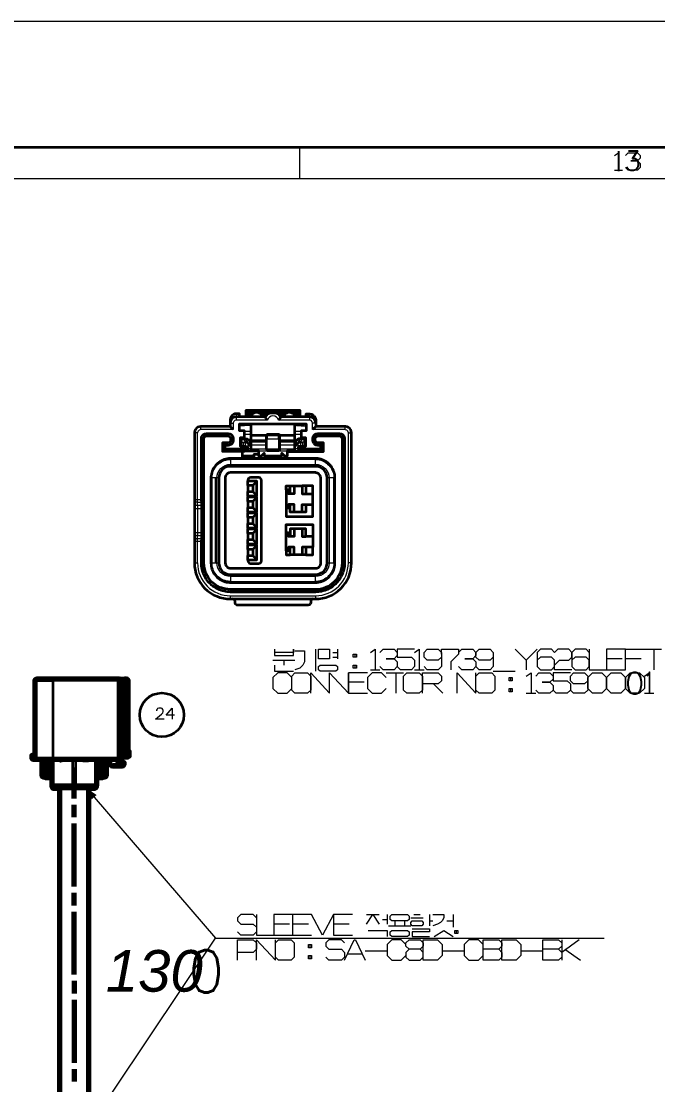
# Model space of a CAD drawing. Extents: x 0 to 174, y 0 to 33.
# Drawn here: x 46.29 to 50.27, y 26.46 to 33.11 of the extents above; entities that cross this region are included whole.
import ezdxf
from ezdxf.enums import TextEntityAlignment as Align

# ---------------------------------------------------------------- set-up
doc = ezdxf.new("R2010")
doc.units = 0
doc.layers.add('PDF2_문자', color=7, linetype='Continuous')
doc.layers.add('PDF2_솔리드 채우기', color=7, linetype='Continuous')
doc.layers.add('PDF2_형상', color=157, linetype='Continuous', true_color=0x405f80)
doc.layers.add('YOLO_TEXT', color=3, linetype='Continuous', true_color=0x008230)
doc.styles.add('OCR_LATIN', font='txt.shx')
doc.styles.add('PDF LucidaHandwriting Italic', font='ariali.ttf')

msp = doc.modelspace()

# ---------------------------------------------------------------- hatches: boundary and pattern name
at = {"layer": 'PDF2_솔리드 채우기', "transparency": 33554559}
msp.add_hatch(color=256, dxfattribs=at).paths.add_polyline_path([(46.7614, 28.2687), (46.6964, 28.3131), (46.7306, 28.2422), (46.7614, 28.2687), (46.7614, 28.2687), (46.7614, 28.2687)])

# ---------------------------------------------------------------- linework, layer by layer
at = {"layer": 'PDF2_형상', "color": 7, "lineweight": 13}
for points in [[(0, 0), (0, 33.1103), (173.6221, 33.1103), (173.6221, 0)], [(0.9843, 0.9843), (0.9843, 32.126), (172.6378, 32.126), (172.6378, 0.9843)], [(47.6782, 30.4715), (47.6817, 30.4767), (47.6893, 30.4826), (47.6893, 30.4715)], [(47.8285, 30.4974), (47.8993, 30.4974), (47.8993, 30.4328), (47.8285, 30.4328)], [(48.0385, 30.4826), (48.0436, 30.4792), (48.0496, 30.4715), (48.0385, 30.4715)], [(48.215, 30.2525), (48.215, 29.721), (48.2454, 29.721), (48.2454, 30.2525)], [(48.1493, 29.1806), (48.2182, 29.1806), (48.2182, 29.1215), (48.1493, 29.1215)], [(48.3658, 29.1511), (48.3856, 29.1511), (48.3856, 29.1314), (48.3658, 29.1314)], [(48.1592, 29.0822), (48.2576, 29.0822), (48.2674, 29.0724), (48.2674, 29.0526), (48.2576, 29.0428), (48.1592, 29.0428), (48.1493, 29.0526), (48.1493, 29.0724)], [(48.3658, 29.0822), (48.3856, 29.0822), (48.3856, 29.0625), (48.3658, 29.0625)], [(48.0017, 29.0329), (48.0804, 29.0329), (48.1001, 29.0132), (48.1001, 28.9247), (48.0804, 28.905), (48.0017, 28.905), (47.9819, 28.9247), (47.9819, 29.0132)], [(48.7006, 29.0329), (48.7792, 29.0329), (48.7989, 29.0132), (48.7989, 28.9247), (48.7792, 28.905), (48.7006, 28.905), (48.6808, 28.9247), (48.6808, 29.0132)], [(49.1532, 29.0329), (49.2319, 29.0329), (49.2517, 29.0132), (49.2517, 28.9247), (49.2319, 28.905), (49.1532, 28.905), (49.1336, 28.9247), (49.1336, 29.0132)], [(49.8619, 29.0329), (49.921, 29.0329), (49.9506, 29.0035), (49.9506, 28.9346), (49.921, 28.905), (49.8619, 28.905), (49.8324, 28.9346), (49.8324, 29.0035)], [(49.98, 29.0329), (50.039, 29.0329), (50.0686, 29.0035), (50.0686, 28.9346), (50.039, 28.905), (49.98, 28.905), (49.9506, 28.9346), (49.9506, 29.0035)], [(50.0982, 29.0329), (50.1572, 29.0329), (50.1867, 29.0035), (50.1867, 28.9346), (50.1572, 28.905), (50.0982, 28.905), (50.0686, 28.9346), (50.0686, 29.0035)], [(49.3403, 29.0035), (49.36, 29.0035), (49.36, 28.9838), (49.3403, 28.9838)], [(49.3403, 28.9346), (49.36, 28.9346), (49.36, 28.9149), (49.3403, 28.9149)], [(48.6072, 27.5201), (48.7057, 27.5201), (48.7156, 27.5103), (48.7156, 27.4906), (48.7057, 27.4807), (48.6072, 27.4807), (48.5974, 27.4906), (48.5974, 27.5103)], [(48.6072, 27.4217), (48.7057, 27.4217), (48.7156, 27.4118), (48.7156, 27.3922), (48.7057, 27.3824), (48.6072, 27.3824), (48.5974, 27.3922), (48.5974, 27.4118)], [(48.7351, 27.4807), (48.7942, 27.4807), (48.804, 27.4708), (48.804, 27.4611), (48.7942, 27.4512), (48.7351, 27.4512), (48.7253, 27.4611), (48.7253, 27.4708)], [(49.001, 27.4217), (49.0206, 27.4217), (49.0206, 27.4019), (49.001, 27.4019)], [(47.8986, 27.3626), (47.9774, 27.3626), (47.9969, 27.3429), (47.9969, 27.2543), (47.9774, 27.2347), (47.8986, 27.2347), (47.8789, 27.2543), (47.8789, 27.3429)], [(48.7156, 27.3626), (48.7844, 27.3626), (48.804, 27.3429), (48.804, 27.3232), (48.7844, 27.3036), (48.7156, 27.3036), (48.6958, 27.3232), (48.6958, 27.3429)], [(48.804, 27.3626), (48.8926, 27.3626), (48.9222, 27.3331), (48.9222, 27.2642), (48.8926, 27.2347), (48.804, 27.2347)], [(49.2963, 27.3626), (49.3847, 27.3626), (49.4143, 27.3331), (49.4143, 27.2642), (49.3847, 27.2347), (49.2963, 27.2347)], [(48.0856, 27.3331), (48.1053, 27.3331), (48.1053, 27.3135), (48.0856, 27.3135)], [(48.0856, 27.2642), (48.1053, 27.2642), (48.1053, 27.2446), (48.0856, 27.2446)]]:
    msp.add_lwpolyline(points, close=True, dxfattribs=at)
at = {"layer": 'PDF2_형상', "color": 7, "lineweight": 35}
for points in [[(0.7874, 0.7874), (0.7874, 32.3228), (172.8346, 32.3228), (172.8346, 0.7874)], [(47.9072, 30.4328), (47.9072, 30.4974), (47.9072, 30.509), (47.9072, 30.5167), (47.9028, 30.5237), (47.8993, 30.5244), (47.8285, 30.5244), (47.8214, 30.52), (47.8206, 30.5167), (47.8206, 30.509), (47.8206, 30.4974), (47.8206, 30.4328), (47.825, 30.4257), (47.8285, 30.4249), (47.8993, 30.4249), (47.9064, 30.4293)], [(48.2517, 30.2525), (48.2513, 30.2622), (48.2501, 30.2721), (48.2482, 30.2817), (48.2454, 30.2911), (48.2419, 30.3003), (48.2378, 30.3092), (48.2328, 30.3176), (48.2272, 30.3258), (48.221, 30.3335), (48.2142, 30.3406), (48.2068, 30.3469), (48.1989, 30.3529), (48.1907, 30.3582), (48.1819, 30.3628), (48.1729, 30.3665), (48.1635, 30.3697), (48.154, 30.3721), (48.1443, 30.3736), (48.1344, 30.3744), (48.1297, 30.3744), (47.5982, 30.3744), (47.5883, 30.374), (47.5786, 30.3729), (47.5689, 30.371), (47.5594, 30.3682), (47.5503, 30.3647), (47.5414, 30.3606), (47.5329, 30.3556), (47.5249, 30.35), (47.5172, 30.3438), (47.5101, 30.3369), (47.5036, 30.3296), (47.4976, 30.3217), (47.4925, 30.3133), (47.4879, 30.3047), (47.484, 30.2957), (47.481, 30.2863), (47.4786, 30.2768), (47.4769, 30.2671), (47.4763, 30.2572), (47.4761, 30.2525), (47.4761, 29.721), (47.4765, 29.7111), (47.4776, 29.7014), (47.4797, 29.6917), (47.4824, 29.6822), (47.4858, 29.6731), (47.4901, 29.6642), (47.495, 29.6557), (47.5006, 29.6476), (47.5068, 29.64), (47.5136, 29.6329), (47.521, 29.6264), (47.5289, 29.6204), (47.5372, 29.6151), (47.546, 29.6107), (47.555, 29.6068), (47.5643, 29.6036), (47.5739, 29.6014), (47.5836, 29.5997), (47.5933, 29.599), (47.5982, 29.5989), (48.1297, 29.5989), (48.1394, 29.5993), (48.1493, 29.6004), (48.1589, 29.6025), (48.1683, 29.6051), (48.1775, 29.6086), (48.1864, 29.6129), (48.1949, 29.6178), (48.2031, 29.6233), (48.2107, 29.6296), (48.2178, 29.6364), (48.2243, 29.6438), (48.2301, 29.6517), (48.2354, 29.66), (48.24, 29.6687), (48.2438, 29.6778), (48.2469, 29.6871), (48.2493, 29.6967), (48.2508, 29.7064), (48.2517, 29.7161), (48.2517, 29.721)], [(47.7064, 29.8347), (47.7618, 29.8347), (47.7618, 29.7386), (47.7064, 29.7386), (47.7064, 29.7367), (47.7088, 29.7274), (47.7151, 29.7203), (47.7242, 29.7171), (47.7261, 29.7169), (47.7733, 29.7169), (47.7826, 29.7193), (47.7897, 29.7257), (47.7929, 29.7347), (47.7931, 29.7367), (47.7931, 30.2367), (47.7907, 30.246), (47.7843, 30.2531), (47.7753, 30.2562), (47.7733, 30.2564), (47.7261, 30.2564), (47.7168, 30.254), (47.7097, 30.2476), (47.7065, 30.2386), (47.7064, 30.2367), (47.7064, 30.2347), (47.7618, 30.2347), (47.7618, 30.1386), (47.7064, 30.1386), (47.7064, 30.1347), (47.7618, 30.1347), (47.7618, 30.0386), (47.7064, 30.0386), (47.7064, 30.0347), (47.7618, 30.0347), (47.7618, 29.9386), (47.7064, 29.9386), (47.7064, 29.9347), (47.7618, 29.9347), (47.7618, 29.8386), (47.7064, 29.8386)]]:
    msp.add_lwpolyline(points, close=True, dxfattribs=at)
at = {"layer": 'PDF2_형상', "color": 7, "lineweight": 13}
for points in [[(48.0315, 32.126), (48.0315, 32.3228)], [(50, 32.2708), (50.0253, 32.2876), (50.0253, 32.1781)], [(50.0683, 32.2708), (50.0853, 32.2876), (50.1443, 32.2876), (50.1611, 32.2708), (50.1611, 32.2539), (50.1443, 32.2371), (50.1021, 32.2371), (50.1443, 32.2371), (50.1611, 32.2201), (50.1611, 32.1949), (50.1443, 32.1781), (50.0853, 32.1781), (50.0683, 32.1949)], [(50, 32.1781), (50.0507, 32.1781)], [(47.6356, 30.615), (47.6356, 30.6347), (47.6356, 30.6544)], [(48.0922, 30.6544), (48.0922, 30.6347), (48.0922, 30.615)], [(47.4121, 30.5549), (47.4029, 30.5525), (47.3958, 30.5461), (47.3925, 30.5371), (47.3925, 30.5351), (47.3728, 30.5351)], [(47.5962, 30.5953), (47.6158, 30.5953), (47.6158, 30.5549), (47.4121, 30.5549), (47.4121, 30.5744)], [(47.6553, 30.5771), (47.6572, 30.5771), (47.6562, 30.5914)], [(47.7261, 30.5822), (47.7163, 30.5817), (47.7065, 30.581), (47.6967, 30.5803), (47.6868, 30.5796), (47.6771, 30.5787), (47.6672, 30.5781), (47.6574, 30.5771), (47.6572, 30.5771), (47.6572, 30.5481)], [(47.6868, 30.545), (47.7261, 30.545)], [(48.0017, 30.5822), (48.0019, 30.5822), (48.0117, 30.5817), (48.0215, 30.581), (48.0314, 30.5803), (48.0412, 30.5796), (48.051, 30.5787), (48.0608, 30.5779), (48.0706, 30.5771), (48.0706, 30.5481)], [(48.0017, 30.545), (48.0411, 30.545)], [(48.0715, 30.5914), (48.0706, 30.5771), (48.0726, 30.5771)], [(48.1317, 30.5953), (48.1119, 30.5953)], [(48.3354, 30.5351), (48.3331, 30.5444), (48.3267, 30.5515), (48.3176, 30.5547), (48.3157, 30.5549), (48.3157, 30.5744)], [(47.4318, 30.1068), (47.4161, 30.0806), (47.3925, 30.0806), (47.3925, 30.099), (47.3853, 30.1003), (47.379, 30.1042), (47.3751, 30.109), (47.3728, 30.1181), (47.3925, 30.1181), (47.3925, 30.5351)], [(47.4161, 30.4997), (47.4318, 30.4997)], [(47.4476, 30.5311), (47.4476, 30.5154)], [(47.5835, 30.5311), (47.5835, 30.5154)], [(47.6149, 30.4997), (47.5992, 30.4997)], [(47.6149, 30.4879), (47.5992, 30.4879)], [(47.6636, 30.486), (47.6782, 30.4715), (47.6782, 30.4504)], [(47.6749, 30.4972), (47.6893, 30.4826), (47.6956, 30.4826), (47.7018, 30.4976)], [(47.6789, 30.4976), (47.6789, 30.5056)], [(47.7261, 30.5237), (47.6868, 30.5237)], [(47.7096, 30.4943), (47.7017, 30.4751)], [(47.8235, 30.5226), (47.7261, 30.5226)], [(47.8206, 30.5139), (47.7261, 30.5139)], [(47.8206, 30.4885), (47.7261, 30.4885)], [(47.8206, 30.4842), (47.7261, 30.4842)], [(47.8206, 30.509), (47.8212, 30.5119), (47.8219, 30.5133), (47.8229, 30.5144), (47.8254, 30.5161), (47.8285, 30.5167), (47.8285, 30.5244)], [(47.9072, 30.4974), (47.8993, 30.4974), (47.8993, 30.5167), (47.8285, 30.5167), (47.8285, 30.4974), (47.8206, 30.4974)], [(47.8993, 30.5244), (47.8993, 30.5167), (47.9038, 30.5154), (47.9058, 30.5133), (47.9067, 30.5119), (47.9071, 30.5104), (47.9072, 30.509)], [(48.0017, 30.5226), (47.9043, 30.5226)], [(48.0017, 30.5139), (47.9072, 30.5139)], [(48.0017, 30.4885), (47.9072, 30.4885)], [(48.0017, 30.4842), (47.9072, 30.4842)], [(48.0411, 30.5237), (48.0017, 30.5237)], [(48.0182, 30.4943), (48.0261, 30.4751)], [(48.0261, 30.4976), (48.0322, 30.4826), (48.0385, 30.4826), (48.0531, 30.4972)], [(48.0489, 30.5056), (48.0489, 30.4976)], [(48.0642, 30.486), (48.0496, 30.4715), (48.0496, 30.4504)], [(48.1129, 30.4997), (48.1286, 30.4997)], [(48.1129, 30.4879), (48.1286, 30.4879)], [(48.1444, 30.5311), (48.1444, 30.5154)], [(48.2803, 30.5311), (48.2803, 30.5154)], [(48.3118, 30.4997), (48.296, 30.4997)], [(48.355, 29.7211), (48.3354, 29.7211), (48.3354, 30.5351), (48.355, 30.5351)], [(47.5835, 30.4564), (47.5835, 30.4721)], [(47.6868, 30.4288), (47.6926, 30.4288)], [(47.7049, 30.4715), (47.6893, 30.4715), (47.6893, 30.4504)], [(47.7083, 30.4504), (47.7083, 30.4367), (47.7261, 30.4367)], [(47.8206, 30.4761), (47.7261, 30.4761)], [(47.8206, 30.4586), (47.7261, 30.4586)], [(47.8206, 30.4331), (47.7261, 30.4331)], [(47.9546, 30.4204), (47.7733, 30.4204)], [(47.8206, 30.4328), (47.8285, 30.4328), (47.8285, 30.4249)], [(47.8993, 30.4249), (47.8993, 30.4328), (47.9072, 30.4328)], [(48.0017, 30.4761), (47.9072, 30.4761)], [(48.0017, 30.4586), (47.9072, 30.4586)], [(48.0017, 30.4331), (47.9072, 30.4331)], [(48.0017, 30.4367), (48.0194, 30.4367), (48.0194, 30.4504)], [(48.0385, 30.4504), (48.0385, 30.4715), (48.0231, 30.4715)], [(48.0351, 30.4288), (48.0411, 30.4288)], [(48.1444, 30.4564), (48.1444, 30.4721)], [(47.4761, 30.2525), (47.4824, 30.2525), (47.4824, 29.721), (47.5128, 29.721), (47.5128, 30.2525), (47.4824, 30.2525), (47.4825, 30.2572), (47.4833, 30.2671), (47.485, 30.2768), (47.4875, 30.2863), (47.4907, 30.2956), (47.4947, 30.3044), (47.4996, 30.3131), (47.505, 30.3212), (47.5113, 30.3289), (47.5181, 30.336), (47.5254, 30.3425), (47.5333, 30.3483), (47.5417, 30.3535), (47.5504, 30.3579), (47.5596, 30.3615), (47.569, 30.3644), (47.5786, 30.3665), (47.5883, 30.3678), (47.5982, 30.3682), (47.5982, 30.3744)], [(48.1297, 30.3744), (48.1297, 30.3682), (47.5982, 30.3682), (47.5982, 30.3378), (48.1297, 30.3378), (48.1297, 30.3682), (48.1344, 30.3681), (48.1443, 30.3672), (48.154, 30.3657), (48.1635, 30.3632), (48.1728, 30.3599), (48.1817, 30.3558), (48.1903, 30.3511), (48.1985, 30.3456), (48.2061, 30.3394), (48.2132, 30.3326), (48.2197, 30.3251), (48.2256, 30.3174), (48.2307, 30.3089), (48.2351, 30.3001), (48.2389, 30.291), (48.2417, 30.2817), (48.2438, 30.2719), (48.245, 30.2622), (48.2454, 30.2525), (48.2517, 30.2525)], [(47.7733, 30.3949), (47.7965, 30.3949)], [(47.8087, 30.3949), (47.919, 30.3949)], [(47.9313, 30.3949), (47.9544, 30.3949)], [(47.3728, 30.0996), (47.3736, 30.0942), (47.376, 30.0892), (47.3797, 30.085), (47.3846, 30.0821), (47.3925, 30.0806), (47.3925, 30.0615), (47.4161, 30.0615), (47.4318, 30.0615)], [(47.4161, 30.099), (47.3925, 30.099), (47.3925, 30.1181), (47.4161, 30.1181)], [(47.3728, 30.0615), (47.3925, 30.0615), (47.3925, 29.9119), (47.4161, 29.9119), (47.4318, 29.9119)], [(47.3728, 29.9119), (47.3925, 29.9119), (47.3925, 29.8929), (47.4161, 29.8929), (47.4318, 29.8665)], [(47.4161, 29.8553), (47.3925, 29.8553), (47.3925, 29.8743), (47.3925, 29.8929), (47.3868, 29.8921), (47.3815, 29.8897), (47.3774, 29.886), (47.3743, 29.8812), (47.3728, 29.8739)], [(47.3728, 29.7211), (47.3925, 29.7211), (47.3925, 29.8553), (47.3728, 29.8553), (47.3751, 29.8643), (47.379, 29.8692), (47.3853, 29.8731), (47.3925, 29.8743), (47.4161, 29.8743)], [(47.4161, 29.7211), (47.4318, 29.7211)], [(47.5982, 29.5989), (47.5982, 29.6051), (48.1297, 29.6051), (48.1297, 29.6356), (47.5982, 29.6356), (47.5982, 29.6051), (47.5933, 29.6053), (47.5836, 29.6061), (47.5739, 29.6078), (47.5643, 29.6101), (47.555, 29.6135), (47.5461, 29.6175), (47.5375, 29.6224), (47.5293, 29.6278), (47.5217, 29.634), (47.5146, 29.6408), (47.5081, 29.6482), (47.5022, 29.6561), (47.4971, 29.6644), (47.4926, 29.6732), (47.489, 29.6824), (47.4861, 29.6918), (47.484, 29.7014), (47.4828, 29.7111), (47.4824, 29.721), (47.4761, 29.721)], [(48.2517, 29.721), (48.2454, 29.721), (48.2454, 29.7161), (48.2446, 29.7064), (48.2429, 29.6967), (48.2404, 29.6871), (48.2371, 29.6778), (48.2331, 29.6689), (48.2283, 29.6603), (48.2228, 29.6521), (48.2167, 29.6444), (48.2099, 29.6374), (48.2025, 29.6308), (48.1946, 29.625), (48.1861, 29.6199), (48.1774, 29.6154), (48.1682, 29.6118), (48.1589, 29.6089), (48.1493, 29.6068), (48.1394, 29.6056), (48.1297, 29.6051), (48.1297, 29.5989)], [(48.3118, 29.7211), (48.296, 29.7211)], [(47.5983, 29.5389), (47.5983, 29.5546)], [(48.1294, 29.5389), (48.1294, 29.5546)], [(47.5983, 29.4956), (47.5983, 29.5153), (48.1294, 29.5153), (48.1294, 29.4956)], [(47.8737, 29.1806), (47.8737, 29.1412), (47.9918, 29.1412), (47.9918, 29.1806), (47.9918, 29.1608), (47.8737, 29.1608)], [(48.0017, 29.1707), (48.0607, 29.1707), (48.0607, 29.1314), (48.0607, 29.1018), (48.0508, 29.0822), (48.0312, 29.0625), (48.0017, 29.0526)], [(48.1296, 29.1806), (48.1296, 29.0428)], [(48.2379, 29.1608), (48.2674, 29.1608)], [(48.2674, 29.1806), (48.2674, 29.1215)], [(48.3757, 29.1511), (48.3757, 29.1314)], [(48.4742, 29.1608), (48.5036, 29.1806), (48.5036, 29.0526)], [(48.5332, 29.1608), (48.5529, 29.1806), (48.6218, 29.1806), (48.6414, 29.1608), (48.6414, 29.1412), (48.6218, 29.1215), (48.5725, 29.1215), (48.6218, 29.1215), (48.6414, 29.1018), (48.6414, 29.0724), (48.6218, 29.0526), (48.5529, 29.0526), (48.5332, 29.0724)], [(48.7497, 29.1806), (48.6414, 29.1806), (48.6414, 29.1314), (48.73, 29.1314), (48.7497, 29.1117), (48.7497, 29.0724), (48.73, 29.0526), (48.6611, 29.0526), (48.6414, 29.0724)], [(48.7497, 29.1608), (48.7792, 29.1806), (48.7792, 29.0526)], [(48.9171, 29.1314), (48.8974, 29.1117), (48.8285, 29.1117), (48.8087, 29.1314), (48.8087, 29.1608), (48.8285, 29.1806), (48.8974, 29.1806), (48.9171, 29.1608), (48.9171, 29.0724), (48.8974, 29.0526), (48.8285, 29.0526), (48.8087, 29.0724)], [(48.9171, 29.1511), (48.9171, 29.1806), (49.0253, 29.1806), (49.0253, 29.1511), (48.9761, 29.1018), (48.9761, 29.0526)], [(49.0253, 29.1608), (49.045, 29.1806), (49.1139, 29.1806), (49.1336, 29.1608), (49.1336, 29.1412), (49.1139, 29.1215), (49.0647, 29.1215), (49.1139, 29.1215), (49.1336, 29.1018), (49.1336, 29.0724), (49.1139, 29.0526), (49.045, 29.0526), (49.0253, 29.0724)], [(49.2418, 29.1314), (49.2221, 29.1117), (49.1532, 29.1117), (49.1336, 29.1314), (49.1336, 29.1608), (49.1532, 29.1806), (49.2221, 29.1806), (49.2418, 29.1608), (49.2418, 29.0724), (49.2221, 29.0526), (49.1532, 29.0526), (49.1336, 29.0724)], [(49.3796, 29.1806), (49.4485, 29.1117), (49.5174, 29.1806)], [(49.7339, 29.0526), (49.6257, 29.0526), (49.6257, 29.0822), (49.6553, 29.1117), (49.7143, 29.1117), (49.7339, 29.1314), (49.7339, 29.1608), (49.7143, 29.1806), (49.6454, 29.1806), (49.6257, 29.1608), (49.606, 29.1806), (49.5371, 29.1806), (49.5174, 29.1608), (49.5174, 29.0724), (49.5371, 29.0526), (49.606, 29.0526), (49.6257, 29.0724), (49.6257, 29.1117), (49.606, 29.1314), (49.5371, 29.1314), (49.5174, 29.1117)], [(49.8422, 29.1608), (49.8225, 29.1806), (49.7536, 29.1806), (49.7339, 29.1608), (49.7339, 29.0724), (49.7536, 29.0526), (49.8225, 29.0526), (49.8422, 29.0724), (49.8422, 29.1117), (49.8225, 29.1314), (49.7536, 29.1314), (49.7339, 29.1117)], [(49.8422, 29.1806), (49.8422, 29.0526), (49.9506, 29.0526)], [(50.0686, 29.1806), (49.9506, 29.1806), (49.9506, 29.0526), (50.0686, 29.0526), (50.0686, 29.1806), (50.1867, 29.1806), (50.295, 29.1806)], [(50.2458, 29.1806), (50.2458, 29.0526)], [(47.8639, 29.1117), (48.0017, 29.1117)], [(47.8737, 29.0822), (47.8737, 29.0428), (47.9918, 29.0428)], [(47.9328, 29.1117), (47.9328, 29.0822)], [(48.2379, 29.1314), (48.2674, 29.1314)], [(48.3757, 29.0822), (48.3757, 29.0625)], [(49.4485, 29.1117), (49.4485, 29.0526)], [(50.0489, 29.1215), (49.9506, 29.1215)], [(50.1671, 29.1215), (50.0686, 29.1215)], [(47.9819, 29.0035), (47.9525, 29.0329), (47.8935, 29.0329), (47.8639, 29.0035), (47.8639, 28.9346), (47.8935, 28.905), (47.9525, 28.905), (47.9819, 28.9346)], [(48.1001, 28.905), (48.1001, 29.0329), (48.2182, 28.905), (48.2182, 29.0329)], [(48.2182, 28.905), (48.2182, 29.0329), (48.3362, 28.905), (48.3362, 29.0329)], [(48.4544, 29.0329), (48.3362, 29.0329), (48.3362, 28.905), (48.4544, 28.905)], [(48.5725, 29.0035), (48.5431, 29.0329), (48.4839, 29.0329), (48.4544, 29.0035), (48.4544, 28.9346), (48.4839, 28.905), (48.5431, 28.905), (48.5725, 28.9346)], [(48.4742, 29.0526), (48.5332, 29.0526)], [(48.5725, 29.0329), (48.6808, 29.0329)], [(48.6315, 29.0329), (48.6315, 28.905)], [(48.7497, 29.0526), (48.8087, 29.0526)], [(48.7989, 28.905), (48.7989, 29.0329), (48.8974, 29.0329), (48.9171, 29.0132), (48.9171, 28.9838), (48.8974, 28.964), (48.7989, 28.964)], [(49.0154, 28.905), (49.0154, 29.0329), (49.1336, 28.905), (49.1336, 29.0329)], [(49.2418, 29.0428), (49.3796, 29.0428)], [(49.4485, 29.0132), (49.4781, 29.0329), (49.4781, 28.905)], [(49.5076, 29.0132), (49.5272, 29.0329), (49.5961, 29.0329), (49.6158, 29.0132), (49.6158, 28.9936), (49.5961, 28.9739), (49.5469, 28.9739), (49.5961, 28.9739), (49.6158, 28.9542), (49.6158, 28.9247), (49.5961, 28.905), (49.5272, 28.905), (49.5076, 28.9247)], [(49.7242, 29.0329), (49.6158, 29.0329), (49.6158, 28.9838), (49.7044, 28.9838), (49.7242, 28.964), (49.7242, 28.9247), (49.7044, 28.905), (49.6356, 28.905), (49.6158, 28.9247)], [(49.8324, 28.9838), (49.8126, 28.964), (49.7438, 28.964), (49.7242, 28.9838), (49.7242, 29.0132), (49.7438, 29.0329), (49.8126, 29.0329), (49.8324, 29.0132), (49.8324, 28.9247), (49.8126, 28.905), (49.7438, 28.905), (49.7242, 28.9247)], [(50.1867, 29.0132), (50.2163, 29.0329), (50.2163, 28.905)], [(48.4347, 28.9739), (48.3362, 28.9739)], [(48.8678, 28.964), (48.9268, 28.905)], [(49.3501, 29.0035), (49.3501, 28.9838)], [(49.3501, 28.9346), (49.3501, 28.9149)], [(49.4485, 28.905), (49.5076, 28.905)], [(50.1867, 28.905), (50.2458, 28.905)], [(46.746, 28.2554), (47.5049, 27.3725), (49.936, 27.3725)], [(47.7608, 27.5004), (47.7411, 27.5201), (47.6624, 27.5201), (47.6426, 27.5004), (47.6426, 27.4807), (47.6624, 27.4611), (47.7411, 27.4611), (47.7608, 27.4414), (47.7608, 27.4118), (47.7411, 27.3922), (47.6624, 27.3922), (47.6426, 27.4118)], [(47.7608, 27.5201), (47.7608, 27.3922), (47.869, 27.3922)], [(47.9871, 27.5201), (47.869, 27.5201), (47.869, 27.3922), (47.9871, 27.3922)], [(48.2431, 27.5201), (48.1742, 27.3922), (48.1053, 27.5201), (47.9871, 27.5201), (47.9871, 27.3922), (48.1053, 27.3922)], [(48.3611, 27.5201), (48.2431, 27.5201), (48.2431, 27.3922), (48.3611, 27.3922)], [(48.4497, 27.5201), (48.5285, 27.5201)], [(48.4497, 27.4611), (48.4892, 27.5201), (48.5285, 27.4611)], [(48.5482, 27.4906), (48.5776, 27.4906)], [(48.5776, 27.5201), (48.5776, 27.4611)], [(48.7253, 27.5004), (48.804, 27.5004)], [(48.745, 27.5201), (48.7844, 27.5201)], [(48.8435, 27.5201), (48.8435, 27.4512)], [(48.8632, 27.5201), (48.9321, 27.5201), (48.9321, 27.5004), (48.9222, 27.4807), (48.9124, 27.4708), (48.8926, 27.4611), (48.8632, 27.4512)], [(48.9911, 27.5201), (48.9911, 27.4414)], [(47.9675, 27.4611), (47.869, 27.4611)], [(48.0856, 27.4611), (47.9871, 27.4611)], [(48.3415, 27.4611), (48.2431, 27.4611)], [(48.4596, 27.4217), (48.5776, 27.4217), (48.5776, 27.3824)], [(48.5875, 27.4512), (48.7253, 27.4512)], [(48.6269, 27.4807), (48.6269, 27.4512)], [(48.686, 27.4807), (48.686, 27.4512)], [(48.7351, 27.4315), (48.8435, 27.4315), (48.8435, 27.4118), (48.7351, 27.4118), (48.7351, 27.3824), (48.8435, 27.3824)], [(48.8435, 27.4807), (48.8632, 27.4807)], [(48.8729, 27.3824), (48.9321, 27.4217), (48.9911, 27.3824)], [(48.9517, 27.4807), (48.9911, 27.4807)], [(49.0108, 27.4217), (49.0108, 27.4019)], [(46.6631, 26.1131), (47.5049, 27.3725)], [(47.6426, 27.2347), (47.6426, 27.3626), (47.7411, 27.3626), (47.7608, 27.3429), (47.7608, 27.3036), (47.7411, 27.2839), (47.6426, 27.2839)], [(47.7608, 27.2347), (47.7608, 27.3626), (47.8789, 27.2347), (47.8789, 27.3626)], [(48.3119, 27.3429), (48.2922, 27.3626), (48.2135, 27.3626), (48.1939, 27.3429), (48.1939, 27.3232), (48.2135, 27.3036), (48.2922, 27.3036), (48.3119, 27.2839), (48.3119, 27.2543), (48.2922, 27.2347), (48.2135, 27.2347), (48.1939, 27.2543)], [(48.3119, 27.2347), (48.371, 27.3626), (48.3808, 27.3626), (48.4399, 27.2347)], [(48.6958, 27.3331), (48.6662, 27.3626), (48.6072, 27.3626), (48.5776, 27.3331), (48.5776, 27.2642), (48.6072, 27.2347), (48.6662, 27.2347), (48.6958, 27.2642)], [(49.1781, 27.3331), (49.1486, 27.3626), (49.0894, 27.3626), (49.06, 27.3331), (49.06, 27.2642), (49.0894, 27.2347), (49.1486, 27.2347), (49.1781, 27.2642)], [(49.2765, 27.3036), (49.2963, 27.2839), (49.2963, 27.2543), (49.2765, 27.2347), (49.1781, 27.2347), (49.1781, 27.3626), (49.2765, 27.3626), (49.2963, 27.3429), (49.2963, 27.3232), (49.2765, 27.3036), (49.1781, 27.3036)], [(49.6506, 27.3036), (49.6703, 27.2839), (49.6703, 27.2543), (49.6506, 27.2347), (49.5521, 27.2347), (49.5521, 27.3626), (49.6506, 27.3626), (49.6703, 27.3429), (49.6703, 27.3232), (49.6506, 27.3036), (49.5521, 27.3036)], [(49.6703, 27.3626), (49.6703, 27.2347)], [(49.7785, 27.3626), (49.6703, 27.2839)], [(48.0954, 27.3331), (48.0954, 27.3135)], [(48.4399, 27.2938), (48.5776, 27.2938)], [(48.7156, 27.3036), (48.6958, 27.2839), (48.6958, 27.2543), (48.7156, 27.2347), (48.7844, 27.2347), (48.804, 27.2543), (48.804, 27.2839), (48.7844, 27.3036)], [(48.9222, 27.2938), (49.06, 27.2938)], [(49.4143, 27.2938), (49.5521, 27.2938)], [(49.6899, 27.3036), (49.7883, 27.2347)], [(48.0954, 27.2642), (48.0954, 27.2446)], [(48.3317, 27.274), (48.4203, 27.274)]]:
    msp.add_lwpolyline(points, dxfattribs=at)
at = {"layer": 'PDF2_형상', "color": 7, "lineweight": 35}
for points in [[(47.6553, 30.6347), (47.6553, 30.6544), (47.6356, 30.6544), (47.6258, 30.6532), (47.6168, 30.6496), (47.6089, 30.6439), (47.6025, 30.6365), (47.5983, 30.6276), (47.5962, 30.6181), (47.5962, 30.615), (47.5962, 30.5956)], [(47.8271, 30.615), (47.8251, 30.6178), (47.82, 30.6261), (47.8153, 30.6347), (47.6356, 30.6347), (47.6258, 30.6335), (47.6168, 30.63), (47.6089, 30.6243), (47.6025, 30.6168), (47.5983, 30.6081), (47.5962, 30.5985), (47.5962, 30.5953), (47.5962, 30.5744)], [(47.6965, 30.6603), (47.6965, 30.6761), (48.0312, 30.6761), (48.0312, 30.6603), (48.0312, 30.6485), (48.0312, 30.6347)], [(47.6965, 30.6485), (47.6965, 30.6603), (47.7493, 30.6603)], [(47.6965, 30.6347), (47.6965, 30.6485), (47.7317, 30.6485)], [(47.7992, 30.6347), (47.795, 30.6436), (47.7889, 30.6512), (47.7811, 30.6571), (47.7721, 30.6608), (47.7625, 30.6622), (47.7528, 30.6613), (47.7436, 30.6579), (47.7354, 30.6524), (47.729, 30.6451), (47.7246, 30.6364), (47.724, 30.6347)], [(47.7739, 30.6603), (47.8639, 30.6603), (47.954, 30.6603)], [(47.7915, 30.6485), (47.8285, 30.6485)], [(47.8993, 30.6485), (47.9364, 30.6485)], [(47.9008, 30.615), (47.9061, 30.6233), (47.911, 30.6318), (47.9125, 30.6347)], [(48.0039, 30.6347), (47.9997, 30.6436), (47.9936, 30.6512), (47.9858, 30.6571), (47.9768, 30.6608), (47.9672, 30.6622), (47.9575, 30.6613), (47.9483, 30.6579), (47.9401, 30.6524), (47.9337, 30.6451), (47.9293, 30.6364), (47.9288, 30.6347)], [(47.9786, 30.6603), (48.0312, 30.6603)], [(47.9962, 30.6485), (48.0312, 30.6485)], [(48.0726, 30.6347), (48.0726, 30.6544), (48.0922, 30.6544), (48.0954, 30.6543), (48.1049, 30.6524), (48.1137, 30.6481), (48.1211, 30.6418), (48.1268, 30.6339), (48.1304, 30.6247), (48.1317, 30.615), (48.1317, 30.5953), (48.1317, 30.5744)], [(47.4318, 30.1239), (47.4185, 30.1061), (47.4175, 30.1085), (47.4161, 30.1181), (47.4161, 30.4997), (47.4161, 30.5003), (47.4178, 30.5099), (47.4224, 30.5185), (47.4293, 30.5253), (47.4379, 30.5297), (47.4476, 30.5311), (47.5835, 30.5311), (47.584, 30.5311), (47.5936, 30.5294), (47.6022, 30.5249), (47.609, 30.5179), (47.6135, 30.5093), (47.6149, 30.4997), (47.6149, 30.4879), (47.6149, 30.4872), (47.6132, 30.4776), (47.6086, 30.469), (47.6017, 30.4622), (47.5931, 30.4579), (47.5835, 30.4564), (47.5638, 30.4564), (47.5638, 30.4346), (47.6868, 30.4346), (47.6868, 30.4504), (47.6611, 30.4504), (47.6611, 30.5056), (47.6868, 30.5056), (47.6868, 30.5481), (47.6553, 30.5481), (47.6553, 30.5914), (48.0726, 30.5914), (48.0726, 30.5481), (48.0411, 30.5481), (48.0411, 30.5056), (48.0667, 30.5056), (48.0667, 30.4504), (48.0411, 30.4504)], [(47.7261, 30.5914), (47.7261, 30.5226), (47.7261, 30.5139), (47.7261, 30.4885), (47.7261, 30.4842), (47.7261, 30.4761), (47.7261, 30.4586), (47.7261, 30.4331), (47.7261, 30.4308), (47.7615, 30.4308), (47.7688, 30.4283), (47.7733, 30.4204), (47.7733, 30.419), (47.7733, 30.3949), (47.7733, 30.3914), (47.7931, 30.3914), (47.7965, 30.3949), (47.8087, 30.4072), (47.8087, 30.3949), (47.8087, 30.3914), (47.919, 30.3914), (47.919, 30.3949), (47.919, 30.4072), (47.9313, 30.3949), (47.9347, 30.3914), (47.9544, 30.3914), (47.9544, 30.3949), (47.9544, 30.419), (47.9546, 30.4204), (47.9579, 30.4272), (47.9663, 30.4308), (48.0017, 30.4308), (48.0017, 30.4331), (48.0017, 30.4586), (48.0017, 30.4761), (48.0017, 30.4842), (48.0017, 30.4885), (48.0017, 30.5139), (48.0017, 30.5226), (48.0017, 30.5914)], [(48.0411, 30.4346), (48.1642, 30.4346), (48.1642, 30.4564), (48.1444, 30.4564), (48.1438, 30.4564), (48.1342, 30.4581), (48.1256, 30.4626), (48.1188, 30.4696), (48.1144, 30.4782), (48.1129, 30.4879), (48.1129, 30.4997), (48.1129, 30.5003), (48.1146, 30.5099), (48.1192, 30.5185), (48.1261, 30.5253), (48.1349, 30.5297), (48.1444, 30.5311), (48.2803, 30.5311), (48.281, 30.5311), (48.2904, 30.5294), (48.299, 30.5249), (48.3058, 30.5179), (48.3103, 30.5093), (48.3118, 30.4997), (48.3118, 29.7211), (48.3117, 29.7201), (48.3114, 29.7103), (48.3106, 29.7006), (48.3092, 29.6908), (48.3074, 29.6811), (48.3049, 29.6717), (48.3019, 29.6622), (48.2985, 29.6531), (48.2946, 29.644), (48.2901, 29.6351), (48.2853, 29.6267), (48.28, 29.6183), (48.2742, 29.6104), (48.2681, 29.6028), (48.2614, 29.5954), (48.2544, 29.5885), (48.2471, 29.5819), (48.2394, 29.5758), (48.2314, 29.57), (48.2232, 29.5647), (48.2146, 29.56), (48.2057, 29.5556), (48.1967, 29.5517), (48.1875, 29.5483), (48.1781, 29.5454), (48.1685, 29.5431), (48.1589, 29.5412), (48.1492, 29.5399), (48.1393, 29.5392), (48.1294, 29.5389), (47.5983, 29.5389), (47.5974, 29.5389), (47.5875, 29.5392), (47.5778, 29.54), (47.5681, 29.5414), (47.5583, 29.5433), (47.5489, 29.5457), (47.5394, 29.5486), (47.5303, 29.5521), (47.5213, 29.556), (47.5124, 29.5604), (47.5039, 29.5653), (47.4956, 29.5706), (47.4876, 29.5764), (47.48, 29.5825), (47.4726, 29.5892), (47.4657, 29.5961), (47.4592, 29.6035), (47.4531, 29.6111), (47.4472, 29.6192), (47.4419, 29.6275), (47.4372, 29.636), (47.4328, 29.6449), (47.4289, 29.6539), (47.4256, 29.6631), (47.4226, 29.6725), (47.4203, 29.6821), (47.4185, 29.6918), (47.4171, 29.7015), (47.4164, 29.7112), (47.4161, 29.7211), (47.4161, 29.8553), (47.4161, 29.8578), (47.4185, 29.8672), (47.4318, 29.8494)], [(47.6631, 30.4819), (47.6631, 30.4504)], [(47.6632, 30.4819), (47.6642, 30.4875), (47.6699, 30.4949), (47.6789, 30.4976), (47.6999, 30.4976), (47.7018, 30.4976), (47.7096, 30.4943), (47.7111, 30.4931), (47.7222, 30.4819), (47.7222, 30.4643)], [(47.6868, 30.4976), (47.6868, 30.5056)], [(47.7261, 30.4643), (47.7222, 30.4643), (47.7222, 30.4542), (47.7049, 30.4715), (47.7017, 30.4751), (47.6956, 30.4826)], [(48.0322, 30.4826), (48.0261, 30.4751), (48.0231, 30.4715), (48.0057, 30.4542), (48.0057, 30.4643), (48.0017, 30.4643)], [(48.0647, 30.4504), (48.0647, 30.4819), (48.0619, 30.491), (48.0544, 30.4967), (48.0531, 30.4972), (48.0489, 30.4976), (48.0279, 30.4976), (48.0261, 30.4976), (48.0182, 30.4943), (48.0168, 30.4931), (48.0057, 30.4819), (48.0057, 30.4643)], [(48.0411, 30.5056), (48.0411, 30.4976)], [(48.1286, 30.4879), (48.1286, 30.4997)], [(48.1642, 30.4346), (48.1799, 30.4187), (48.1799, 30.4721), (48.1444, 30.4721), (48.1389, 30.4731), (48.1315, 30.4789), (48.1288, 30.4879)], [(47.5479, 30.4721), (47.5638, 30.4564)], [(47.6868, 30.4346), (47.6868, 30.4187), (47.5479, 30.4187)], [(47.6738, 30.3744), (47.6738, 30.4187)], [(47.6868, 30.4504), (47.6893, 30.4504), (47.7083, 30.4504)], [(47.6926, 30.4504), (47.6926, 30.421), (47.6868, 30.421)], [(47.7732, 30.421), (47.6926, 30.421), (47.7083, 30.4367)], [(47.7222, 30.4743), (47.7261, 30.4743)], [(47.9544, 30.4187), (48.0411, 30.4187), (48.0411, 30.4346), (48.0411, 30.4504), (48.0385, 30.4504), (48.0194, 30.4504)], [(47.9546, 30.421), (48.0351, 30.421), (48.0411, 30.421)], [(48.0017, 30.4743), (48.0057, 30.4743)], [(48.0351, 30.4504), (48.0351, 30.421), (48.0194, 30.4367)], [(48.0411, 30.4187), (48.1799, 30.4187)], [(48.1799, 30.4721), (48.1642, 30.4564)], [(47.7446, 30.3893), (47.6738, 30.3893)], [(47.7733, 30.399), (47.7446, 30.399), (47.7446, 30.3744)], [(47.8087, 30.399), (47.8007, 30.399)], [(47.9271, 30.399), (47.919, 30.399)], [(48.1632, 30.2525), (48.1617, 30.2621), (48.1576, 30.2708), (48.1511, 30.2782), (48.1428, 30.2832), (48.1333, 30.2857), (48.1297, 30.2858), (47.5982, 30.2858), (47.5885, 30.2844), (47.5797, 30.2804), (47.5725, 30.2739), (47.5674, 30.2656), (47.5649, 30.2561), (47.5647, 30.2525), (47.5647, 29.721), (47.5661, 29.7112), (47.5703, 29.7025), (47.5768, 29.6953), (47.585, 29.6901), (47.5944, 29.6876), (47.5982, 29.6875), (48.1297, 29.6875), (48.1393, 29.6889), (48.1481, 29.6931), (48.1554, 29.6994), (48.1604, 29.7078), (48.1629, 29.7172), (48.1632, 29.721)], [(47.5057, 30.2525), (47.5057, 29.721)], [(47.7618, 30.2347), (47.7387, 30.2051), (47.7064, 30.2051), (47.7064, 30.2347)], [(48.1631, 29.721), (48.1631, 30.2525)], [(47.7064, 30.2051), (47.7064, 30.1682)], [(47.7064, 30.1386), (47.7064, 30.1682), (47.7387, 30.1682), (47.7618, 30.1386)], [(47.7387, 30.2051), (47.7387, 30.1682)], [(47.9722, 30.154), (47.9722, 30.2028), (47.9956, 30.2028), (47.9956, 30.154), (47.9722, 30.154), (47.9604, 30.154), (47.9604, 30.1776), (47.9465, 30.1776), (47.9465, 30.0635), (47.9465, 30.0122), (48.1139, 30.0122), (48.1139, 30.0871)], [(47.9465, 30.1776), (47.9465, 30.2028), (47.9722, 30.2028)], [(47.9956, 30.2028), (48.0472, 30.2028)], [(48.0706, 30.2028), (48.0472, 30.2028), (48.0472, 30.154), (48.0706, 30.154), (48.1139, 30.154), (48.1139, 30.2028), (48.0706, 30.2028), (48.0706, 30.154)], [(48.0472, 30.0382), (48.0472, 30.0871), (48.0706, 30.0871), (48.1139, 30.0871), (48.1139, 30.154)], [(47.4185, 30.1061), (47.4167, 30.1017), (47.4161, 30.099), (47.4161, 30.0806), (47.4161, 30.0615), (47.4161, 29.9119), (47.4161, 29.8929), (47.4161, 29.8743), (47.4167, 29.8717), (47.4185, 29.8672)], [(47.7618, 30.1347), (47.7387, 30.1051), (47.7064, 30.1051), (47.7064, 30.1347)], [(47.7064, 30.1051), (47.7064, 30.0682)], [(47.7387, 30.1051), (47.7387, 30.0682)], [(48.0706, 30.0871), (48.0706, 30.0382), (47.9722, 30.0382), (47.9722, 30.0871), (47.9604, 30.0871), (47.9604, 30.0635), (47.9465, 30.0635)], [(47.9956, 30.0382), (47.9956, 30.0871), (47.9722, 30.0871)], [(47.7064, 30.0386), (47.7064, 30.0682), (47.7387, 30.0682), (47.7618, 30.0386)], [(47.7618, 30.0347), (47.7387, 30.0051), (47.7064, 30.0051), (47.7064, 30.0347)], [(47.7064, 30.0051), (47.7064, 29.9682)], [(47.7064, 29.9386), (47.7064, 29.9682), (47.7387, 29.9682), (47.7618, 29.9386)], [(47.7387, 30.0051), (47.7387, 29.9682)], [(47.9956, 29.9351), (47.9956, 29.8863), (47.9722, 29.8863), (47.9604, 29.8863), (47.9604, 29.9099), (47.9465, 29.9099), (47.9465, 29.9611), (48.1139, 29.9611), (48.1139, 29.8863), (48.0706, 29.8863), (48.0706, 29.9351), (47.9722, 29.9351), (47.9722, 29.8863)], [(47.7618, 29.9347), (47.7387, 29.9051), (47.7064, 29.9051), (47.7064, 29.9347)], [(47.7064, 29.9051), (47.7064, 29.8682)], [(47.7387, 29.9051), (47.7387, 29.8682)], [(47.9465, 29.7957), (47.9465, 29.9099)], [(48.0472, 29.9351), (48.0472, 29.8863), (48.0706, 29.8863)], [(48.1139, 29.8863), (48.1139, 29.8193)], [(47.7064, 29.8386), (47.7064, 29.8682), (47.7387, 29.8682), (47.7618, 29.8386)], [(47.7618, 29.8347), (47.7387, 29.8051), (47.7064, 29.8051), (47.7064, 29.8347)], [(48.0706, 29.7706), (48.1139, 29.7706), (48.1139, 29.8193), (48.0706, 29.8193), (48.0472, 29.8193), (48.0472, 29.7706), (47.9956, 29.7706), (47.9956, 29.8193), (47.9722, 29.8193), (47.9604, 29.8193), (47.9604, 29.7957), (47.9465, 29.7957), (47.9465, 29.7706), (47.9722, 29.7706)], [(47.9956, 29.7706), (47.9722, 29.7706), (47.9722, 29.8193)], [(48.0706, 29.8193), (48.0706, 29.7706), (48.0472, 29.7706)], [(47.7064, 29.8051), (47.7064, 29.7682)], [(47.7064, 29.7386), (47.7064, 29.7682), (47.7387, 29.7682), (47.7618, 29.7386)], [(47.7387, 29.8051), (47.7387, 29.7682)], [(48.1158, 29.4956), (48.1069, 29.4928), (48.1011, 29.4853), (48.1001, 29.4799), (48.1001, 29.4719), (48.0992, 29.4664), (48.0933, 29.459), (48.0844, 29.4561), (47.6435, 29.4561), (47.6379, 29.4572), (47.6306, 29.4629), (47.6276, 29.4719), (47.6276, 29.4799), (47.6249, 29.4887), (47.6175, 29.4946), (47.6119, 29.4956)]]:
    msp.add_lwpolyline(points, dxfattribs=at)
at = {"layer": 'PDF2_형상', "color": 7, "lineweight": 13}
for points in [[(48.3157, 30.5549), (48.1119, 30.5549), (48.1119, 30.5953), (48.1096, 30.6046), (48.1032, 30.6117), (48.0943, 30.615), (48.0922, 30.615), (47.9008, 30.615, 0.695896), (47.8271, 30.615), (47.6356, 30.615), (47.6263, 30.6128), (47.6192, 30.6062), (47.616, 30.5974), (47.6158, 30.5953)], [(47.5253, 30.2525), (47.5128, 30.2525, -0.413943), (47.5982, 30.3378), (47.5982, 30.3253)], [(48.1297, 30.3253), (48.1297, 30.3378, -0.413498), (48.215, 30.2525), (48.2025, 30.2525)], [(47.5982, 29.6481), (47.5982, 29.6356, -0.414409), (47.5128, 29.721), (47.5253, 29.721)], [(48.2025, 29.721), (48.215, 29.721, -0.413964), (48.1297, 29.6356), (48.1297, 29.6481)]]:
    msp.add_lwpolyline(points, format="xyb", dxfattribs=at)
at = {"layer": 'PDF2_형상', "color": 7, "lineweight": 35}
for points in [[(48.1317, 30.5953), (48.1304, 30.605), (48.1268, 30.6142), (48.1211, 30.6221), (48.1137, 30.6283), (48.1049, 30.6326), (48.0954, 30.6346), (48.0922, 30.6347), (47.9126, 30.6347, 0.525512), (47.8153, 30.6347)], [(47.6158, 30.5549), (47.5962, 30.5744), (47.4121, 30.5744), (47.4025, 30.5733), (47.3933, 30.5697), (47.3854, 30.564), (47.3792, 30.5565), (47.3749, 30.5478), (47.3729, 30.5382), (47.3728, 30.5351), (47.3728, 30.1181), (47.3728, 30.0996), (47.3728, 30.0615), (47.3728, 29.9119), (47.3728, 29.8739), (47.3728, 29.8553), (47.3728, 29.7211, 0.414408), (47.5983, 29.4956), (48.1294, 29.4956, 0.414408), (48.355, 29.7211), (48.355, 30.5351), (48.3539, 30.5449), (48.3503, 30.5539), (48.3446, 30.5618), (48.3371, 30.5682), (48.3283, 30.5724), (48.3187, 30.5743), (48.3157, 30.5744), (48.1317, 30.5744), (48.1119, 30.5549)], [(48.1288, 30.4997), (48.1297, 30.5053), (48.1354, 30.5126), (48.1444, 30.5154), (48.2803, 30.5154), (48.2858, 30.5144), (48.2932, 30.5086), (48.296, 30.4997), (48.296, 29.7211, -0.414896), (48.1294, 29.5546), (47.5983, 29.5546, -0.414045), (47.4318, 29.7211), (47.4318, 29.8494), (47.4318, 29.8665), (47.4318, 29.9119), (47.4318, 30.0615), (47.4318, 30.1068), (47.4318, 30.1239), (47.4318, 30.4997), (47.4328, 30.5053), (47.4386, 30.5126), (47.4476, 30.5154), (47.5835, 30.5154), (47.5889, 30.5144), (47.5964, 30.5086), (47.5992, 30.4997), (47.5992, 30.4879), (47.5982, 30.4824), (47.5924, 30.4749), (47.5835, 30.4721), (47.5479, 30.4721), (47.5479, 30.4187), (47.5638, 30.4346)]]:
    msp.add_lwpolyline(points, format="xyb", dxfattribs=at)
msp.add_lwpolyline([(48.2025, 30.2525, 0.412615), (48.1297, 30.3253), (47.5982, 30.3253, 0.41322), (47.5253, 30.2525), (47.5253, 29.721, 0.413732), (47.5982, 29.6481), (48.1297, 29.6481, 0.413127), (48.2025, 29.721)], format="xyb", close=True, dxfattribs=at)
at = {"layer": 'PDF2_형상', "lineweight": 70}
for points in [[(46.3751, 28.5158), (46.3674, 28.5158), (46.3633, 28.5158), (46.3556, 28.5158), (46.3556, 28.5001), (46.36, 28.4931), (46.3633, 28.4922), (46.3674, 28.4922), (46.3831, 28.4922), (46.4881, 28.4922), (46.895, 28.4922), (46.9068, 28.4922), (46.9139, 28.4967), (46.9147, 28.5001), (46.9147, 28.9844), (46.9107, 28.9922), (46.9049, 28.9942), (46.9251, 28.9942), (46.935, 28.9942)], [(46.9049, 28.9942), (46.895, 28.9942), (46.4881, 28.9942), (46.385, 28.9942), (46.3772, 28.9903), (46.3751, 28.9844), (46.3751, 28.5001), (46.3796, 28.4931), (46.3831, 28.4922)], [(46.9576, 28.6708), (46.9576, 28.9844), (46.9536, 28.9922), (46.9478, 28.9942), (46.935, 28.9942), (46.9408, 28.9922), (46.9447, 28.9844)], [(46.9546, 28.511), (46.9654, 28.511), (46.9654, 28.5404), (46.9576, 28.5404), (46.9576, 28.5651), (46.9546, 28.5651), (46.9449, 28.6242), (46.9449, 28.9844)], [(46.9449, 28.6242), (46.9251, 28.6225)], [(46.9586, 28.5404), (46.9586, 28.6188), (46.9457, 28.6188)], [(46.935, 28.5635), (46.9546, 28.5651), (46.9546, 28.506), (46.935, 28.506), (46.9147, 28.506)], [(46.9517, 28.5828), (46.9517, 28.5897), (46.9506, 28.5897)], [(46.4417, 28.4922), (46.4417, 28.4804)], [(46.48, 28.4922), (46.48, 28.3308), (46.4849, 28.325), (46.486, 28.3249)], [(46.5322, 28.4922), (46.5322, 28.4893), (46.5367, 28.4893), (46.5367, 28.4922)], [(46.5411, 28.4922), (46.5411, 28.4893), (46.5367, 28.4893)], [(46.6872, 28.4922), (46.6872, 28.4893), (46.6843, 28.4893), (46.6813, 28.4893), (46.6806, 28.4893), (46.6799, 28.4893), (46.6799, 28.4922)], [(46.6806, 28.4922), (46.6806, 28.4893)], [(46.6813, 28.4922), (46.6813, 28.4893)], [(46.6843, 28.4922), (46.6843, 28.4893)], [(46.6924, 28.4922), (46.6924, 28.4893), (46.6872, 28.4893)], [(46.7064, 28.4922), (46.7064, 28.4893), (46.7057, 28.4893), (46.7026, 28.4893), (46.6997, 28.4893), (46.6953, 28.4893), (46.6924, 28.4893)], [(46.6953, 28.4922), (46.6953, 28.4893)], [(46.6997, 28.4922), (46.6997, 28.4893)], [(46.7026, 28.4922), (46.7026, 28.4893)], [(46.7057, 28.4922), (46.7057, 28.4893)], [(46.7556, 28.3249), (46.7614, 28.3297), (46.7615, 28.3308), (46.7615, 28.4922)], [(46.7999, 28.4922), (46.7999, 28.4804)], [(46.8379, 28.4922), (46.8379, 28.4785), (46.8396, 28.4689), (46.8444, 28.4606), (46.8519, 28.4544), (46.8611, 28.4512), (46.8654, 28.451), (46.916, 28.451), (46.9206, 28.451), (46.9293, 28.454), (46.934, 28.4619), (46.9328, 28.4711), (46.926, 28.4774), (46.9206, 28.4785), (46.916, 28.4785), (46.8999, 28.4785), (46.894, 28.4804), (46.89, 28.4883), (46.89, 28.4922)], [(46.48, 28.4017), (46.4578, 28.4017), (46.4532, 28.4017), (46.4532, 28.4804), (46.4335, 28.4804), (46.4264, 28.4804), (46.4194, 28.4804), (46.4194, 28.3899), (46.4239, 28.3828), (46.4274, 28.3821), (46.4335, 28.3821), (46.4611, 28.3821), (46.48, 28.3821)], [(46.7615, 28.3821), (46.7804, 28.3821), (46.8081, 28.3821), (46.8142, 28.3821), (46.8212, 28.3864), (46.8221, 28.3899), (46.8221, 28.4804), (46.8151, 28.4804), (46.8081, 28.4804), (46.7883, 28.4804), (46.7883, 28.4017), (46.7837, 28.4017), (46.7615, 28.4017)], [(46.916, 28.451), (46.9222, 28.4524), (46.9271, 28.4565), (46.9296, 28.4624), (46.9292, 28.4688), (46.926, 28.4742), (46.9206, 28.4776), (46.916, 28.4785)], [(46.4596, 28.3821), (46.4596, 28.3761), (46.4553, 28.3761), (46.454, 28.3761), (46.4497, 28.3761), (46.4474, 28.3761), (46.4449, 28.3761), (46.4442, 28.3761), (46.4436, 28.3761), (46.4436, 28.3821)], [(46.4442, 28.3821), (46.4442, 28.3761)], [(46.4449, 28.3821), (46.4449, 28.3761)], [(46.4474, 28.3821), (46.4474, 28.3761)], [(46.4497, 28.3821), (46.4497, 28.3761)], [(46.454, 28.3821), (46.454, 28.3761)], [(46.4553, 28.3821), (46.4553, 28.3761)], [(46.4578, 28.4017), (46.4578, 28.3899), (46.4589, 28.384), (46.4601, 28.3824), (46.4611, 28.3821)], [(46.4657, 28.3821), (46.4657, 28.3761), (46.4651, 28.3761), (46.4646, 28.3761), (46.4621, 28.3761), (46.4596, 28.3761)], [(46.4621, 28.3821), (46.4621, 28.3761)], [(46.4646, 28.3821), (46.4646, 28.3761)], [(46.4651, 28.3821), (46.4651, 28.3761)], [(46.7964, 28.3821), (46.7964, 28.3761), (46.7743, 28.3761), (46.7743, 28.3821)], [(46.7837, 28.4017), (46.7837, 28.3899), (46.7826, 28.384), (46.7814, 28.3824), (46.7804, 28.3821)], [(46.5296, 28.3092), (46.4987, 28.3092), (46.4928, 28.3092), (46.4869, 28.3111), (46.4829, 28.319), (46.4829, 28.3257)], [(46.7556, 28.325), (46.6346, 28.325), (46.6069, 28.325), (46.486, 28.325)], [(46.7119, 26.0131), (46.7119, 28.3131), (46.5296, 28.3131), (46.5296, 26.0131)], [(46.7586, 28.3257), (46.7586, 28.319), (46.7565, 28.3131), (46.7487, 28.3092), (46.7428, 28.3092), (46.7119, 28.3092)]]:
    msp.add_lwpolyline(points, dxfattribs=at)
at = {"layer": 'PDF2_형상', "lineweight": 35}
for points in [[(46.3751, 28.9844), (46.4881, 28.9844), (46.4881, 28.9942)], [(46.895, 28.9942), (46.895, 28.9844), (46.4881, 28.9844), (46.4881, 28.5001), (46.895, 28.5001), (46.895, 28.9844), (46.9147, 28.9844), (46.9251, 28.9844), (46.9251, 28.9942)], [(46.9576, 28.9844), (46.9449, 28.9844), (46.9251, 28.9844), (46.9251, 28.6225), (46.935, 28.5635), (46.935, 28.506)], [(46.3556, 28.5001), (46.3633, 28.5001), (46.3633, 28.5158)], [(46.3674, 28.5158), (46.3674, 28.5001), (46.3633, 28.5001), (46.3633, 28.4922)], [(46.4881, 28.4922), (46.4881, 28.5001), (46.3751, 28.5001), (46.3674, 28.5001), (46.3674, 28.4922)], [(46.63, 28.4922), (46.63, 28.3308), (46.6115, 28.3308), (46.6115, 28.4922)], [(46.8478, 28.4922), (46.8478, 28.4785), (46.8379, 28.4785)], [(46.89, 28.4883), (46.8803, 28.4883), (46.8803, 28.4922)], [(46.8803, 28.4883), (46.8825, 28.479), (46.8889, 28.4719), (46.8979, 28.4688), (46.8999, 28.4686)], [(46.9147, 28.5001), (46.895, 28.5001), (46.895, 28.4922)], [(46.4264, 28.4804), (46.4264, 28.3899), (46.4194, 28.3899)], [(46.4335, 28.4804), (46.4335, 28.3899), (46.4264, 28.3899), (46.4268, 28.3872), (46.4279, 28.385), (46.4297, 28.3832), (46.4335, 28.3821), (46.4335, 28.3899), (46.4578, 28.3899), (46.48, 28.3899)], [(46.8081, 28.4804), (46.8081, 28.3899), (46.7837, 28.3899), (46.7615, 28.3899)], [(46.8221, 28.3899), (46.8151, 28.3899), (46.8151, 28.4804)], [(46.8478, 28.4785), (46.8503, 28.4693), (46.8572, 28.4628), (46.8654, 28.4607)], [(46.916, 28.451), (46.916, 28.4607), (46.8654, 28.4607), (46.8654, 28.451)], [(46.916, 28.4785), (46.916, 28.4686), (46.8999, 28.4686), (46.8999, 28.4785)], [(46.916, 28.4607), (46.9186, 28.4618), (46.92, 28.4644), (46.919, 28.4671), (46.9165, 28.4686), (46.916, 28.4686)], [(46.6069, 28.325), (46.6078, 28.325), (46.6086, 28.3254), (46.6094, 28.326), (46.6107, 28.3275), (46.6115, 28.3308), (46.48, 28.3308)], [(46.4987, 28.325), (46.4987, 28.319), (46.4829, 28.319)], [(46.7428, 28.325), (46.7428, 28.319), (46.4987, 28.319), (46.4987, 28.3092)], [(46.7615, 28.3308), (46.63, 28.3308), (46.6304, 28.3286), (46.6314, 28.3267), (46.6329, 28.3254), (46.6346, 28.325)], [(46.7586, 28.319), (46.7428, 28.319), (46.7428, 28.3092)]]:
    msp.add_lwpolyline(points, dxfattribs=at)
at = {"layer": 'PDF2_형상', "color": 18, "lineweight": 13, "true_color": 0x260000}
for points in [[(47.1828, 28.7436), (47.1294, 28.7436), (47.1672, 28.7747), (47.175, 28.7836), (47.1783, 28.7903), (47.1783, 28.7969), (47.175, 28.8047), (47.1717, 28.8092), (47.1639, 28.8125), (47.1506, 28.8125), (47.1428, 28.8092), (47.1394, 28.8058), (47.135, 28.7992), (47.135, 28.7958)], [(47.2472, 28.7681), (47.1961, 28.7681), (47.2339, 28.8125), (47.2339, 28.7792), (47.2339, 28.7436)]]:
    msp.add_lwpolyline(points, dxfattribs=at)
at = {"layer": 'PDF2_형상', "color": 18, "lineweight": 35, "true_color": 0x260000}
for points in [[(46.6208, 28.2472), (46.6208, 28.4411)], [(46.6208, 28.1292), (46.6208, 28.2079)], [(46.6208, 27.6961), (46.6208, 28.0897)], [(46.6208, 27.5779), (46.6208, 27.6567)], [(46.6208, 27.1449), (46.6208, 27.5386)], [(46.6208, 27.1056), (46.6208, 27.0268)], [(46.6208, 26.9874), (46.6208, 26.5938)], [(46.6208, 26.5543), (46.6208, 26.4756)]]:
    msp.add_lwpolyline(points, dxfattribs=at)
at = {"layer": 'PDF2_형상', "lineweight": 35}
msp.add_lwpolyline([(46.8151, 28.3899), (46.8081, 28.3899), (46.8081, 28.3821), (46.8104, 28.3825), (46.8124, 28.3836), (46.814, 28.3856)], close=True, dxfattribs=at)
at = {"layer": 'PDF2_형상', "color": 3, "lineweight": 70}
for points in [[(46.6208, 28.2472), (46.6208, 28.3131)], [(46.6208, 28.1292), (46.6208, 28.2079)], [(46.6208, 27.6961), (46.6208, 28.0897)], [(46.6208, 27.5779), (46.6208, 27.6567)], [(46.6208, 27.1449), (46.6208, 27.5386)], [(46.6208, 27.1056), (46.6208, 27.0268)], [(46.6208, 26.9874), (46.6208, 26.5938)], [(46.6208, 26.5543), (46.6208, 26.4756)]]:
    msp.add_lwpolyline(points, dxfattribs=at)
at = {"layer": 'PDF2_형상', "color": 18, "lineweight": 35, "true_color": 0x260000}
msp.add_circle((47.1691, 28.7699), 0.1378, dxfattribs=at)
at = {"layer": 'PDF2_형상', "color": 7, "lineweight": 13}
for centre, radius, start, end in [((47.5982, 29.721), 0.2057, 179.95918, 270.04177), ((48.1295, 29.7212), 0.2059, 269.98518, 359.97613)]:
    msp.add_arc(centre, radius, start, end, dxfattribs=at)
at = {"layer": 'PDF2_형상', "lineweight": 70}
msp.add_arc((45.6854, 28.6204), 1.2732, 359.92615, 3.87933, dxfattribs=at)

# ---------------------------------------------------------------- texts
at = {"layer": 'PDF2_문자', "insert": (46.8181, 27.1666), "char_height": 0.2605, "attachment_point": 4, "style": 'PDF LucidaHandwriting Italic'}
msp.add_mtext('130', dxfattribs=at)
at = {"layer": 'YOLO_TEXT', "style": 'OCR_LATIN'}
for s, height, p, p2 in [('I', 0.1237, (49.9981, 32.1733), (50.0527, 32.1733)), ('3', 0.1234, (50.0625, 32.1756), (50.1634, 32.1756)), ('0', 0.1328, (50.066, 28.9016), (50.1875, 28.9016)), ('1', 0.1372, (50.1863, 28.9009), (50.2459, 28.9009)), ('0', 0.2666, (47.3362, 27.0323), (47.556, 27.0323))]:
    msp.add_text(s, height=height, dxfattribs=at).set_placement(p, p2, align=Align.FIT)

doc.saveas('drawing.dxf')
